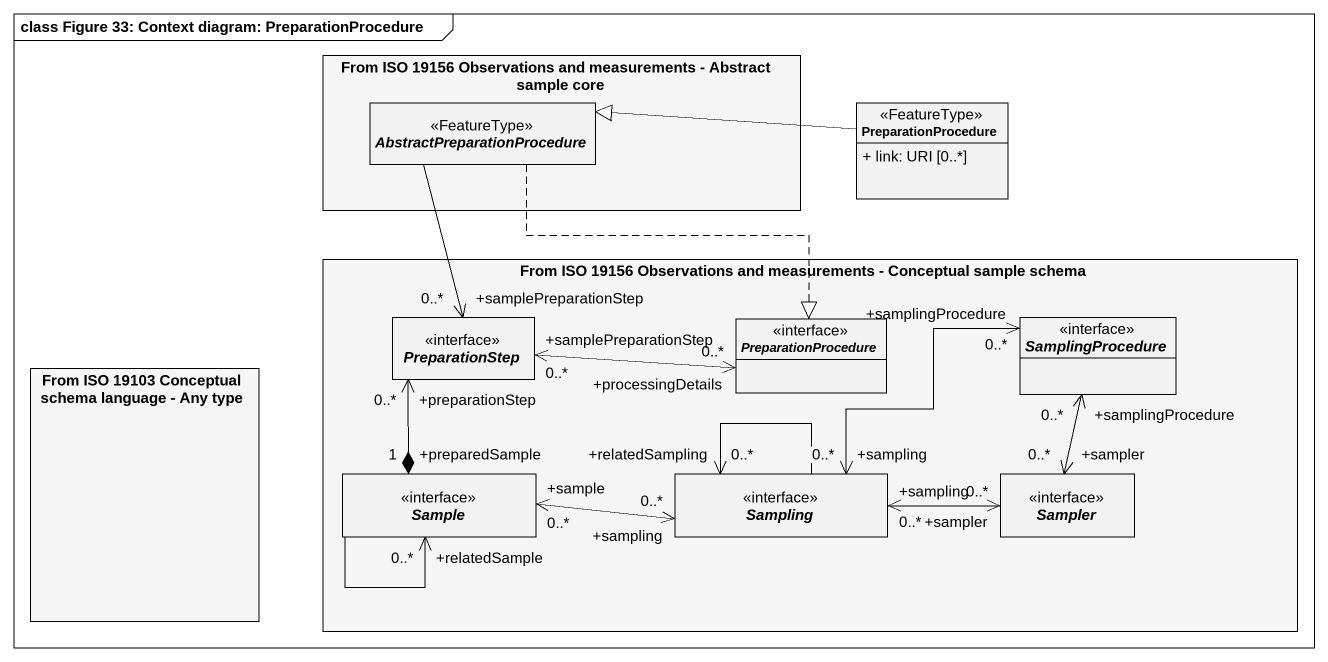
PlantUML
@startuml
mainframe class Figure 33: Context diagram: PreparationProcedure
allowmixing
hide circle
hide empty members
skinparam classAttributeIconSize 0
rectangle "From ISO 19156 Observations and measurements - Abstract sample core" as From_ISO_19156_Observations #F5F5F5 {
  abstract class AbstractPreparationProcedure <<FeatureType>>
}
class PreparationProcedure <<FeatureType>> {
  + link: URI [0..*]
}
rectangle "From ISO 19156 Observations and measurements - Conceptual sample schema" as From_ISO_19156_Observations_2 #F5F5F5 {
  interface PreparationStep
  interface "PreparationProcedure" as PreparationProcedure_2
  interface SamplingProcedure
  interface Sample
  interface Sampling
  interface Sampler
}
rectangle "From ISO 19103 Conceptual schema language - Any type" as From_ISO_19103_Conceptual #F5F5F5
AbstractPreparationProcedure --> "+samplePreparationStep\n0..*" PreparationStep
AbstractPreparationProcedure ..|> PreparationProcedure_2
PreparationProcedure -left-|> AbstractPreparationProcedure
PreparationStep "+samplePreparationStep\n0..*" <-right-> "+processingDetails\n0..*" PreparationProcedure_2
Sample "+preparedSample\n1" *-up-> "+preparationStep\n0..*" PreparationStep
Sample --> "+relatedSample\n0..*" Sample
Sample "+sample\n0..*" <-right-> "+sampling\n0..*" Sampling
Sampling "+sampling\n0..*" <-right-> "+samplingProcedure\n0..*" SamplingProcedure
Sampling --> "+relatedSampling\n0..*" Sampling
Sampling "+sampling\n0..*" <-right-> "+sampler\n0..*" Sampler
Sampler "+sampler\n0..*" <-up-> "+samplingProcedure\n0..*" SamplingProcedure
@enduml
